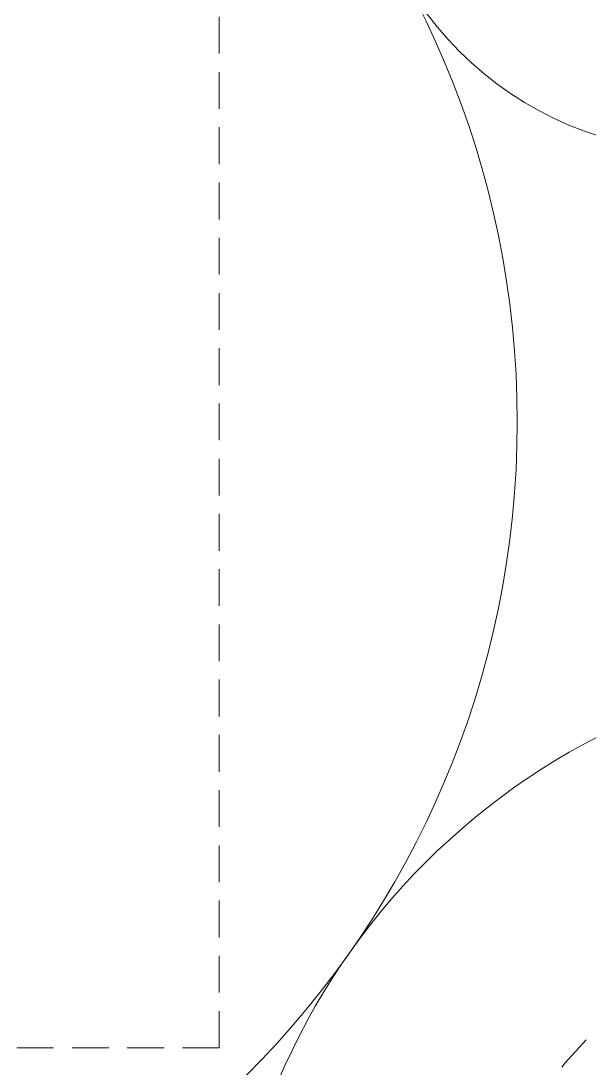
# Model space of a CAD drawing. Header units: millimetres. Extents: x 2471 to 2909, y 1327 to 1568.
# Drawn here: x 2664.99 to 2668.85, y 1384.04 to 1391.15 of the extents above; entities that cross this region are included whole.
import ezdxf

# ---------------------------------------------------------------- set-up
doc = ezdxf.new("R2010")
doc.units = ezdxf.units.MM
doc.linetypes.add('XREF_MOBILIARIO_200612$0$DASHED', pattern=[19.05, 12.7, -6.35])
doc.linetypes.add('XREF_MOBILIARIO_200612$0$HIDDEN2', pattern=[0.1875, 0.125, -0.0625])
doc.layers.get('0').update_dxf_attribs({"color": 251, "lineweight": 9})
doc.layers.add('XREF_MOBILIARIO_200612$0$A-TECHO-PROY', color=251, linetype='XREF_MOBILIARIO_200612$0$DASHED', lineweight=13)
doc.layers.add('XREF_PAISAJISMO_200612$0$A-PISO-BAJO', color=251, linetype='Continuous', lineweight=13)

# ---------------------------------------------------------------- blocks, each defined once
blk = doc.blocks.new('XREF_MOBILIARIO_200612')
at = {"layer": 'XREF_MOBILIARIO_200612$0$A-TECHO-PROY', "linetype": 'XREF_MOBILIARIO_200612$0$HIDDEN2', "ltscale": 2, "elevation": 0}
blk.add_lwpolyline([(100.028, 72.2195), (108.528, 72.2195), (108.528, 63.7195), (100.028, 63.7195)], close=True, dxfattribs=at)
at = {"layer": 'XREF_MOBILIARIO_200612$0$A-TECHO-PROY', "linetype": 'XREF_MOBILIARIO_200612$0$HIDDEN2', "ltscale": 2}
blk.add_circle((113.2258, 61.6806, 0), 3.045, dxfattribs=at)
blk = doc.blocks.new('A$Cda3111fd')
at = {"layer": 'XREF_PAISAJISMO_200612$0$A-PISO-BAJO'}
for centre, radius in [((83.1573, 35.9805, 0), 2.3332), ((75.6261, 31.8157, 0), 6.2728), ((84.5739, 25.5268, 0), 4.6639)]:
    blk.add_circle(centre, radius, dxfattribs=at)
blk.add_blockref('XREF_MOBILIARIO_200612', (-28.6519, -36.1539, 0))

msp = doc.modelspace()

# ---------------------------------------------------------------- block references
msp.add_blockref('A$Cda3111fd', (2586.4606, 1356.6149, 0))

doc.saveas('drawing.dxf')
